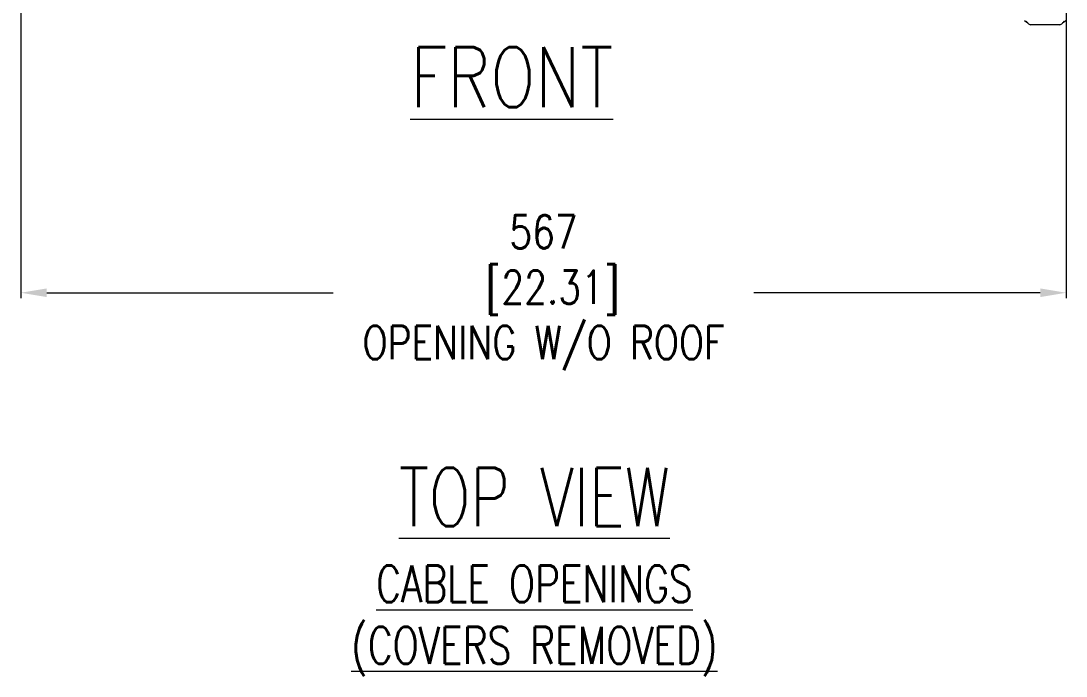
# Model space of a CAD drawing. Header units: inches. Extents: x 40138 to 76695, y -14500 to -5279.
# Drawn here: x 57907 to 58474, y -11799 to -11444 of the extents above; entities that cross this region are included whole.
import ezdxf

# ---------------------------------------------------------------- set-up
doc = ezdxf.new("R2010")
doc.units = ezdxf.units.IN
doc.header["$LTSCALE"] = 2
doc.header["$MEASUREMENT"] = 0
doc.header["$PDMODE"] = 35
doc.header["$PDSIZE"] = -1
for name, color, linetype, lineweight in [('M-ANNO-DIMS', 7, 'Continuous', 13), ('M-ANNO-TEXT', 7, 'Continuous', 13), ('M-OBJECT-DETAILS', 7, 'Continuous', 9)]:
    doc.layers.add(name, color=color, linetype=linetype, lineweight=lineweight)
doc.styles.add('Roman', font='romans.shx', dxfattribs={"width": 0.8})
doc.styles.add('SLDTEXTSTYLE0', font='romans.shx', dxfattribs={"width": 0.75})
doc.styles.get("Standard").update_dxf_attribs({"font": 'romans.shx', "width": 0.8})
doc.dimstyles.new('Details World Wide', dxfattribs={"dimscale": 4, "dimtxt": 4.5, "dimasz": 3.5, "dimexe": 0.75, "dimexo": 0.75, "dimgap": 0.75, "dimtad": 0, "dimtih": 1, "dimtoh": 1, "dimdec": 0, "dimzin": 4, "dimdsep": 46, "dimtxsty": 'Standard', "dimcen": 0, "dimclrd": 256, "dimclre": 256, "dimclrt": 256, "dimadec": 0, "dimazin": 1, "dimtfac": 1, "dimtdec": 0, "dimtmove": 0, "dimatfit": 3, "dimfxl": 1, "dimtolj": 1, "dimtzin": 0, "dimlwd": -1, "dimlwe": -1, "dimarcsym": 0})

# ---------------------------------------------------------------- blocks, each defined once
blk = doc.blocks.new('*D4')
at = {"layer": 'Defpoints', "color": 0, "linetype": 'Continuous', "transparency": 16777216}
for p in [(57906.84, -11346.12), (58473.52, -11346.12), (58473.52, -11591.12)]:
    blk.add_point(p, dxfattribs=at)
at = {"layer": 'M-ANNO-DIMS', "transparency": 16777216}
for p, q in [((57906.84, -11349.12), (57906.84, -11594.12)), ((58473.52, -11349.12), (58473.52, -11594.12))]:
    blk.add_line(p, q, dxfattribs=at)
at = {"layer": 'M-ANNO-DIMS', "linetype": 'Continuous', "transparency": 16777216}
for p, q in [((57920.84, -11591.12), (58076.09, -11591.12)), ((58459.52, -11591.12), (58304.26, -11591.12))]:
    blk.add_line(p, q, dxfattribs=at)
for points in [[(57920.84, -11588.78), (57920.84, -11593.45), (57906.84, -11591.12)], [(58459.52, -11588.78), (58459.52, -11593.45), (58473.52, -11591.12)]]:
    blk.add_solid(points, dxfattribs=at)
at = {"layer": 'M-ANNO-DIMS', "linetype": 'Continuous', "transparency": 16777216, "insert": (58190.18, -11591.12), "char_height": 18, "attachment_point": 5}
blk.add_mtext('\\A1;567\\P [22.31]\\POPENING W/O ROOF', dxfattribs=at)

msp = doc.modelspace()

# ---------------------------------------------------------------- linework, layer by layer
at = {"layer": 'M-OBJECT-DETAILS', "linetype": 'Continuous'}
for p, q in [((58452.849, -11444.991), (58450.941, -11443.773)), ((58470.091, -11445.913), (58454.291, -11445.913)), ((58473.441, -11443.773), (58471.533, -11444.991))]:
    msp.add_line(p, q, dxfattribs=at)
for centre, start, end in [((58456.559, -11440.773), 212.52543, 228.66996), ((58456.559, -11440.773), 228.66996, 246.18867), ((58467.823, -11440.773), 293.81133, 311.33004), ((58467.823, -11440.773), 311.33004, 327.47457)]:
    msp.add_arc(centre, 5.618, start, end, dxfattribs=at)

# ---------------------------------------------------------------- texts
at = {"layer": 'M-ANNO-TEXT', "ltscale": 0.1, "insert": (58172.983, -11458.039), "char_height": 37.30474, "attachment_point": 2, "style": 'Roman'}
msp.add_mtext('{\\H0.8689x;\\LFRONT}', dxfattribs=at)
at = {"layer": 'M-ANNO-TEXT', "color": 7, "insert": (58185.248, -11742.446), "char_height": 38.9877, "attachment_point": 5, "style": 'SLDTEXTSTYLE0'}
msp.add_mtext('{\\H0.8144x;\\LTOP VIEW \\P\\H0.6299x;CABLE OPENINGS\\P(COVERS REMOVED)}', dxfattribs=at)

# ---------------------------------------------------------------- dimensions: what is measured, and where the dimension line sits
at = {"layer": 'M-ANNO-DIMS', "linetype": 'Continuous'}
dim = msp.add_linear_dim(base=(58473.52, -11591.118), p1=(57906.838, -11346.124), p2=(58473.52, -11346.124), text='<>\\POPENING W/O ROOF', dimstyle='Details World Wide', override={"dimpost": '\\X'}, dxfattribs=at)
dim.commit()
dim.dimension.update_dxf_attribs({"geometry": '*D4', "text_midpoint": (58190.179, -11591.118), "dimtype": 160})

doc.saveas('drawing.dxf')
